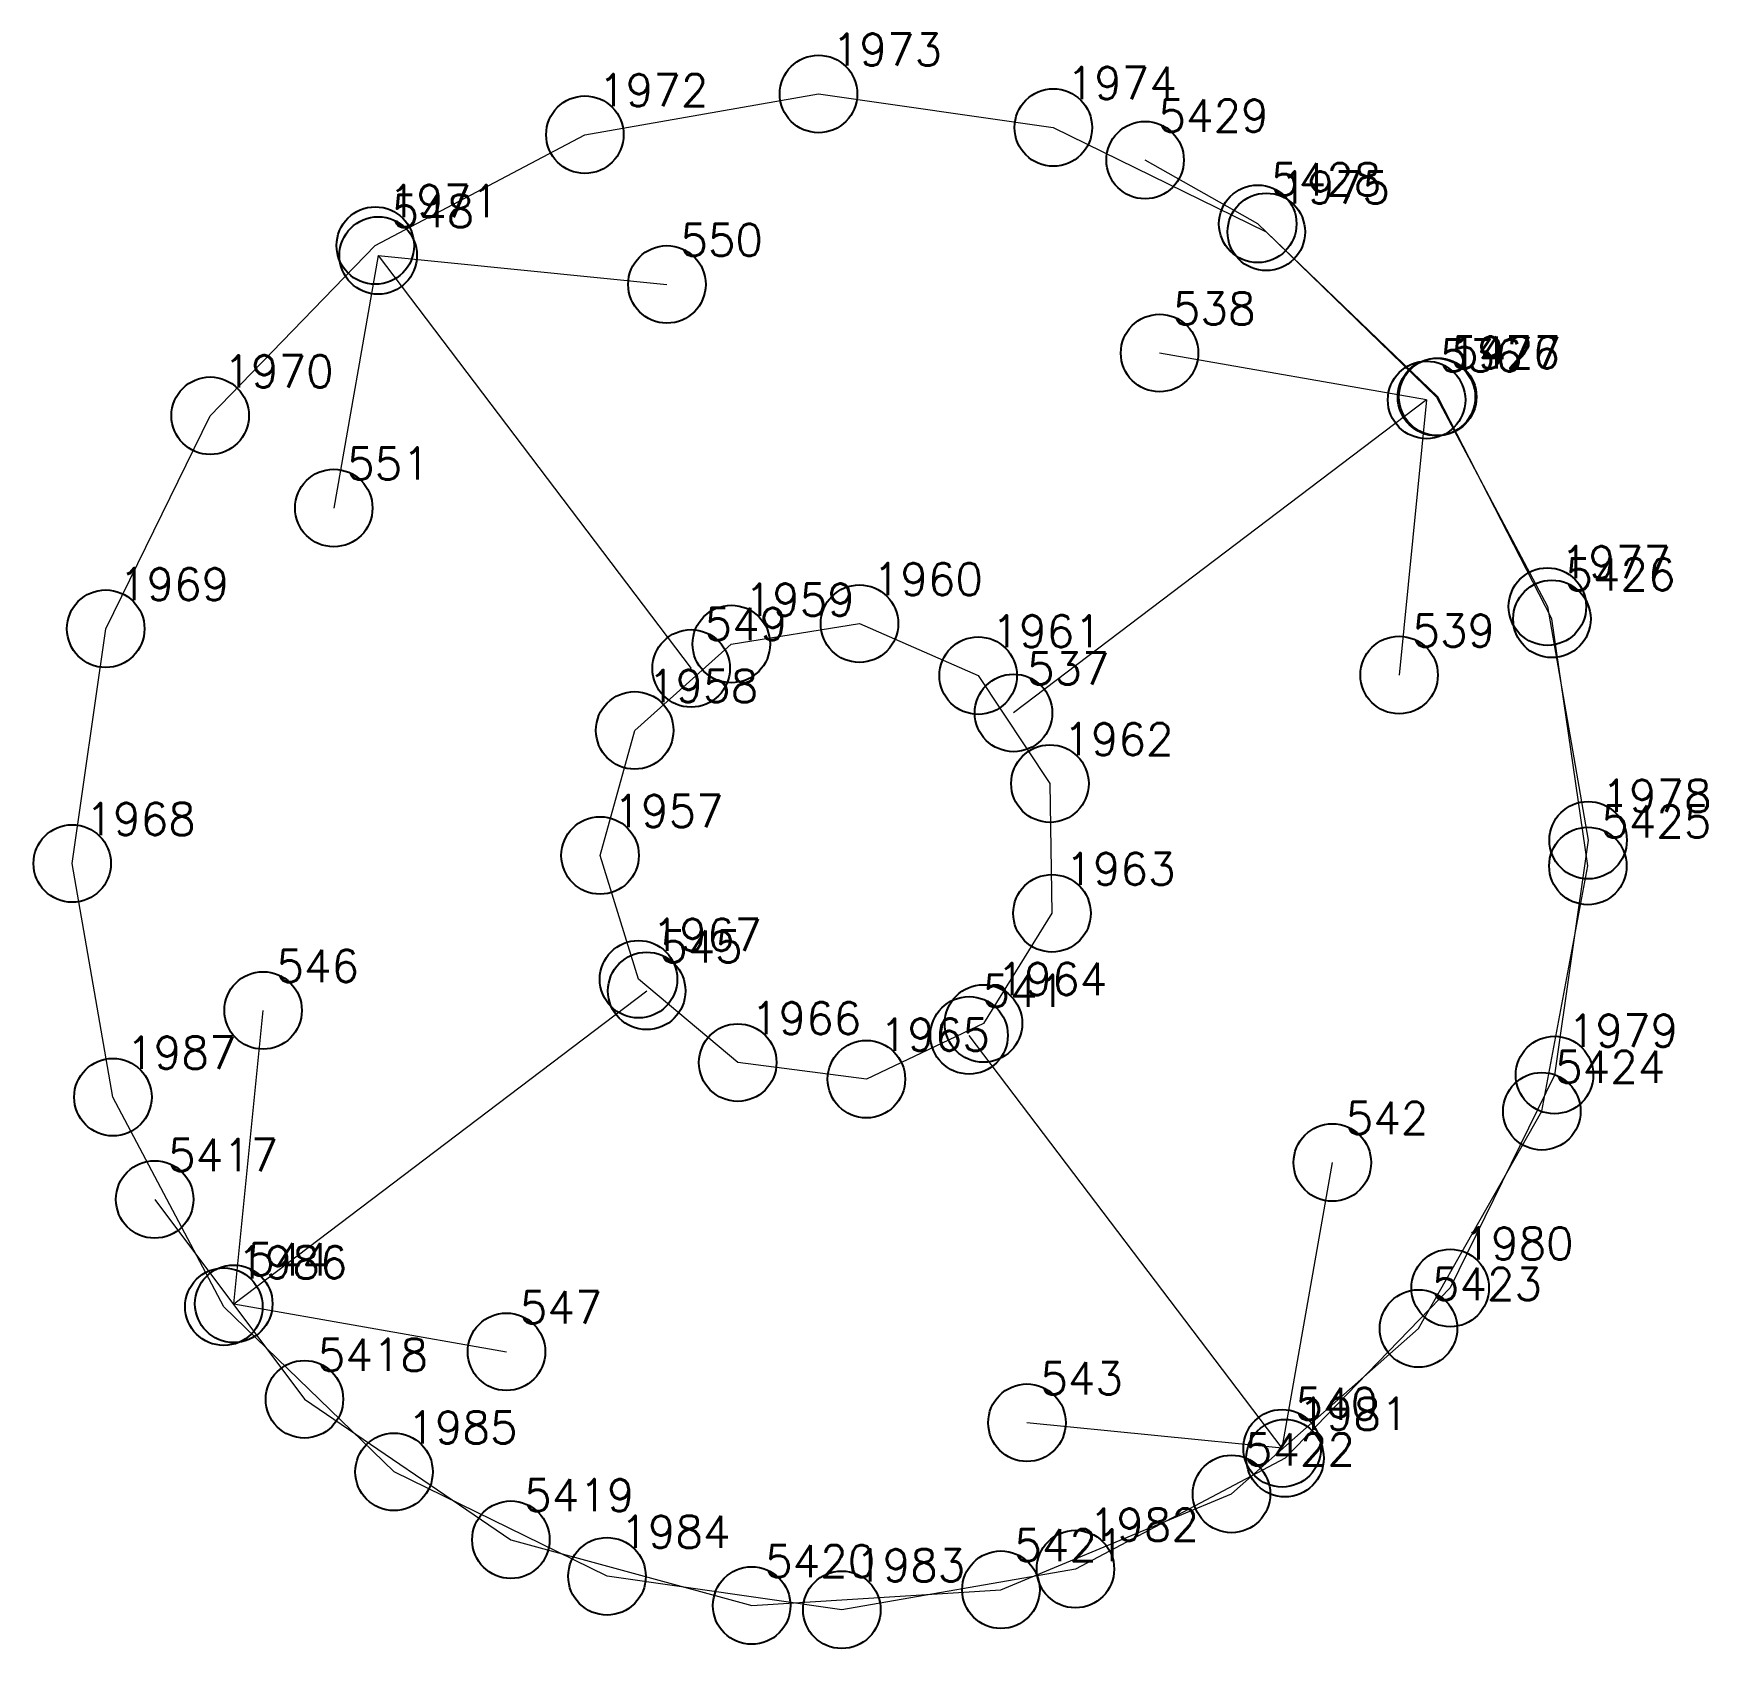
# Model space of a CAD drawing. Extents: x 1391501 to 1398271, y 354915 to 360782.
# Drawn here: x 1393670.73 to 1393686.92, y 357383.63 to 357399.26 of the extents above; entities that cross this region are included whole.
import ezdxf

# ---------------------------------------------------------------- set-up
doc = ezdxf.new("R2010")
doc.units = 0
doc.header["$PDMODE"] = 33
doc.header["$PDSIZE"] = 0.75
doc.layers.add('12 - ценные элементы визуального восприятия территории', color=7, linetype='Continuous')
doc.styles.get("Standard").update_dxf_attribs({"font": 'simplex.shx'})

msp = doc.modelspace()

# ---------------------------------------------------------------- linework, layer by layer
for p in [(1393678.322, 357398.67), (1393676.061, 357398.276), (1393680.594, 357398.345), (1393682.655, 357397.335), (1393674.033, 357397.203), (1393684.302, 357395.737), (1393672.435, 357395.556), (1393685.375, 357393.709), (1393678.718, 357393.544), (1393671.424, 357393.495), (1393677.478, 357393.347), (1393679.867, 357393.041), (1393676.543, 357392.511), (1393680.561, 357391.996), (1393685.769, 357391.448), (1393676.208, 357391.301), (1393671.1, 357391.223), (1393680.581, 357390.741), (1393676.58, 357390.103), (1393679.918, 357389.675), (1393677.54, 357389.296), (1393678.785, 357389.136), (1393685.444, 357389.176), (1393671.494, 357388.962), (1393684.434, 357387.115), (1393672.567, 357386.934), (1393682.836, 357385.468), (1393674.214, 357385.336), (1393676.275, 357384.325), (1393680.808, 357384.395), (1393678.547, 357384.001)]:
    msp.add_point(p)
at = {"layer": '12 - ценные элементы визуального восприятия территории', "color": 7, "lineweight": 20}
for points in [[(1393671.1, 357391.223), (1393671.424, 357393.495), (1393672.435, 357395.556), (1393674.033, 357397.203), (1393676.061, 357398.276), (1393678.322, 357398.67), (1393680.594, 357398.345), (1393682.655, 357397.335), (1393684.302, 357395.737), (1393685.375, 357393.709), (1393685.769, 357391.448), (1393685.444, 357389.176), (1393684.434, 357387.115), (1393682.836, 357385.468), (1393680.808, 357384.395), (1393678.547, 357384.001), (1393676.275, 357384.325), (1393674.214, 357385.336), (1393672.567, 357386.934), (1393671.494, 357388.962), (1393671.1, 357391.223)], [(1393676.208, 357391.301), (1393676.543, 357392.511), (1393677.478, 357393.347), (1393678.718, 357393.544), (1393679.867, 357393.041), (1393680.561, 357391.996), (1393680.581, 357390.741), (1393679.918, 357389.675), (1393678.785, 357389.136), (1393677.54, 357389.296), (1393676.58, 357390.103), (1393676.208, 357391.301)]]:
    msp.add_lwpolyline(points, close=True, dxfattribs=at)
for points in [[(1393671.898, 357387.972), (1393673.347, 357386.038), (1393675.345, 357384.679), (1393677.675, 357384.042), (1393680.087, 357384.195), (1393682.318, 357385.122), (1393684.128, 357386.723), (1393685.321, 357388.825), (1393685.767, 357391.199), (1393685.419, 357393.59), (1393684.314, 357395.739), (1393682.572, 357397.413), (1393681.482, 357398.03)], [(1393674.061, 357397.107), (1393673.631, 357394.663)], [(1393674.061, 357397.107), (1393677.089, 357393.111)], [(1393674.061, 357397.107), (1393676.855, 357396.827)], [(1393684.206, 357395.709), (1393681.622, 357396.163)], [(1393684.206, 357395.709), (1393680.209, 357392.68)], [(1393684.206, 357395.709), (1393683.94, 357393.047)], [(1393672.663, 357386.962), (1393676.659, 357389.99)], [(1393672.663, 357386.962), (1393672.947, 357389.801)], [(1393682.808, 357385.564), (1393679.779, 357389.56)], [(1393682.808, 357385.564), (1393683.294, 357388.329)], [(1393672.663, 357386.962), (1393675.302, 357386.498)], [(1393682.808, 357385.564), (1393680.339, 357385.811)]]:
    msp.add_lwpolyline(points, dxfattribs=at)
at = {"layer": '12 - ценные элементы визуального восприятия территории'}
for p in [(1393681.482, 357398.03), (1393682.572, 357397.413), (1393674.061, 357397.107), (1393676.855, 357396.827), (1393681.622, 357396.163), (1393684.206, 357395.709), (1393684.314, 357395.739), (1393673.631, 357394.663), (1393685.419, 357393.59), (1393677.089, 357393.111), (1393683.94, 357393.047), (1393680.209, 357392.68), (1393685.767, 357391.199), (1393676.659, 357389.99), (1393672.947, 357389.801), (1393679.779, 357389.56), (1393685.321, 357388.825), (1393683.294, 357388.329), (1393671.898, 357387.972), (1393672.663, 357386.962), (1393684.128, 357386.723), (1393675.302, 357386.498), (1393673.347, 357386.038), (1393680.339, 357385.811), (1393682.808, 357385.564), (1393682.318, 357385.122), (1393675.345, 357384.679), (1393680.087, 357384.195), (1393677.675, 357384.042)]:
    msp.add_point(p, dxfattribs=at)

# ---------------------------------------------------------------- texts
at = {"color": 7}
for s, p in [('1973', (1393678.451, 357398.944)), ('1974', (1393680.723, 357398.62)), ('1972', (1393676.19, 357398.551)), ('1971', (1393674.162, 357397.478)), ('1975', (1393682.784, 357397.609)), ('1976', (1393684.431, 357396.012)), ('1970', (1393672.564, 357395.83)), ('1977', (1393685.504, 357393.983)), ('1969', (1393671.553, 357393.77)), ('1960', (1393678.847, 357393.819)), ('1959', (1393677.607, 357393.621)), ('1961', (1393679.996, 357393.315)), ('1958', (1393676.672, 357392.785)), ('1962', (1393680.691, 357392.27)), ('1978', (1393685.898, 357391.722)), ('1968', (1393671.229, 357391.498)), ('1957', (1393676.337, 357391.576)), ('1963', (1393680.71, 357391.015)), ('1967', (1393676.709, 357390.377)), ('1964', (1393680.048, 357389.949)), ('1966', (1393677.669, 357389.57)), ('1965', (1393678.914, 357389.411)), ('1979', (1393685.574, 357389.45)), ('1987', (1393671.623, 357389.237)), ('1980', (1393684.563, 357387.39)), ('1986', (1393672.696, 357387.208)), ('1981', (1393682.965, 357385.742)), ('1985', (1393674.343, 357385.61)), ('1982', (1393680.937, 357384.669)), ('1984', (1393676.404, 357384.6)), ('1983', (1393678.676, 357384.276))]:
    msp.add_text(s, height=0.3111, dxfattribs=at).set_placement(p)
at = {"layer": '12 - ценные элементы визуального восприятия территории', "color": 7}
for s, p in [('5429', (1393681.611, 357398.305)), ('5428', (1393682.701, 357397.688)), ('548', (1393674.19, 357397.382)), ('550', (1393676.985, 357397.102)), ('538', (1393681.751, 357396.438)), ('5427', (1393684.443, 357396.013)), ('536', (1393684.335, 357395.983)), ('551', (1393673.76, 357394.938)), ('5426', (1393685.548, 357393.865)), ('549', (1393677.219, 357393.385)), ('539', (1393684.069, 357393.321)), ('537', (1393680.339, 357392.955)), ('5425', (1393685.896, 357391.474)), ('545', (1393676.788, 357390.265)), ('546', (1393673.076, 357390.076)), ('541', (1393679.909, 357389.835)), ('5424', (1393685.45, 357389.099)), ('542', (1393683.423, 357388.604)), ('5417', (1393672.027, 357388.246)), ('544', (1393672.792, 357387.237)), ('5423', (1393684.257, 357386.998)), ('547', (1393675.431, 357386.772)), ('5418', (1393673.476, 357386.313)), ('543', (1393680.468, 357386.085)), ('540', (1393682.937, 357385.838)), ('5422', (1393682.447, 357385.397)), ('5419', (1393675.474, 357384.954)), ('5421', (1393680.216, 357384.47)), ('5420', (1393677.805, 357384.316))]:
    msp.add_text(s, height=0.3111, dxfattribs=at).set_placement(p)

doc.saveas('drawing.dxf')
